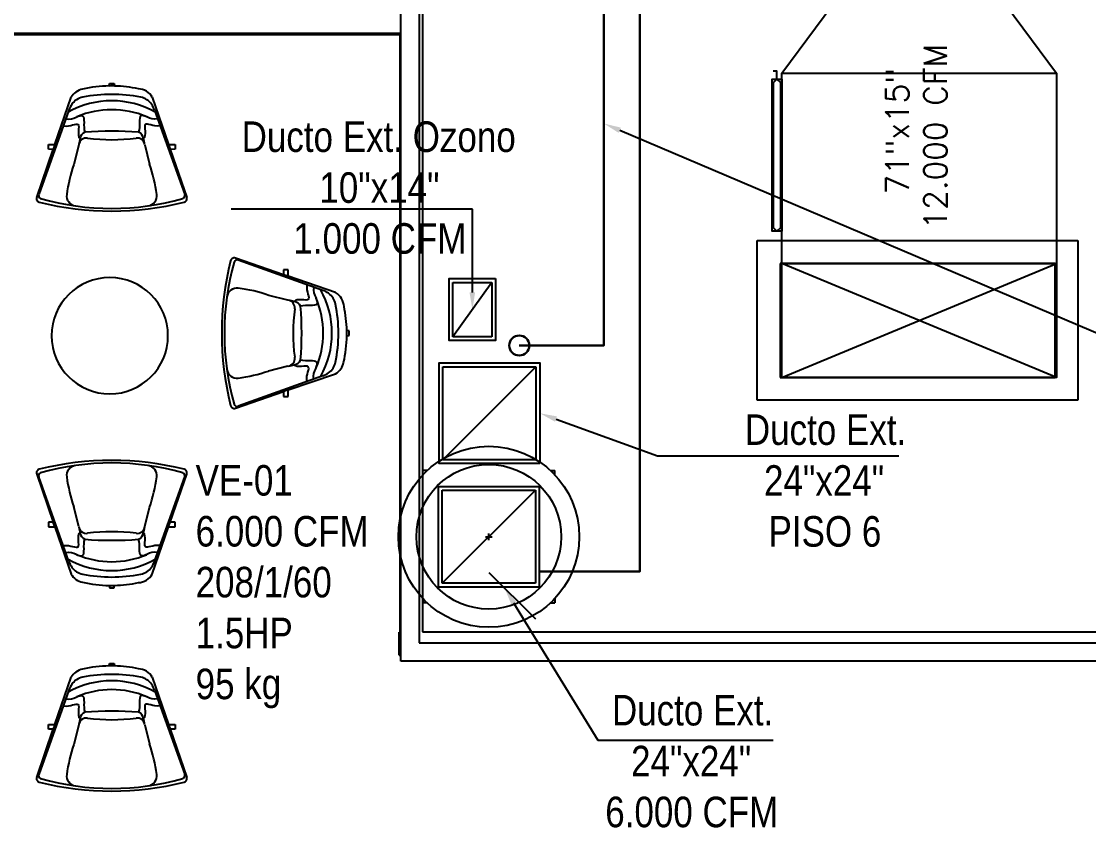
# Model space of a CAD drawing. Header units: inches. Extents: x -3 to 209, y -384 to 20.
# Drawn here: x 143.21 to 150.2, y -270.19 to -264.9 of the extents above; entities that cross this region are included whole.
import ezdxf
from ezdxf import colors
from ezdxf.entities.mleader import LeaderData, LeaderLine
from ezdxf.math import Vec2, Vec3

# ---------------------------------------------------------------- set-up
doc = ezdxf.new("R2010")
doc.units = ezdxf.units.IN
doc.header["$MEASUREMENT"] = 0
for name, color, linetype, lineweight in [('A-FLOR', 253, 'Continuous', 9), ('HVAC -Textos Suministro', 7, 'Continuous', 9), ('I-FURN', 253, 'Continuous', 9), ('I-FURN-PNLS', 253, 'Continuous', 9), ('S-BEAM', 253, 'Continuous', 13), ('TUBO HVAC', 1, 'Continuous', 30)]:
    doc.layers.add(name, color=color, linetype=linetype, lineweight=lineweight)
for name, color, linetype in [('A-WALL', 253, 'Continuous'), ('HVAC- Arquitectura', 251, 'Continuous'), ('HVAC-Equipos', 3, 'Continuous'), ('HVAC-Extraccion', 114, 'Continuous'), ('NFF-FURN', 253, 'Continuous'), ('PROYECTADOS', 253, 'Continuous')]:
    doc.layers.add(name, color=color, linetype=linetype)
doc.styles.add('Arial Narrow', font='ARIALN.TTF', dxfattribs={"height": 0.00295})
doc.styles.get("Standard").update_dxf_attribs({"font": 'arial.ttf'})
doc.styles.add('Texto HVAC', font='romans.shx')

# ---------------------------------------------------------------- blocks, each defined once
blk = doc.blocks.new('acrubb270')
at = {"linetype": 'ByBlock', "lineweight": -2}
for p, q in [((-16.8, 18), (-18, 18)), ((-18, 16.8), (-18, 18)), ((16.8, 18), (18, 18)), ((18, 16.8), (18, 18)), ((-0.9, 0), (0.9, 0)), ((0, -0.9), (0, 0.9)), ((-18, -16.8), (-18, -18)), ((18, -16.8), (18, -18)), ((-16.8, -18), (-18, -18)), ((16.8, -18), (18, -18))]:
    blk.add_line(p, q, dxfattribs=at)
for radius in [24.62, 19.69]:
    blk.add_circle((0, 0), radius, dxfattribs=at)
blk = doc.blocks.new('rr')
at = {"linetype": 'ByBlock', "lineweight": -2}
for p, q in [((-0.0127, -0.0127), (0.0127, 0.0127)), ((-0.0127, -0.0127), (-0.0127, 0.0127)), ((-0.0127, 0.0127), (0.0127, 0.0127)), ((0.0127, 0.0127), (0.0127, -0.0127)), ((0.0127, -0.0127), (-0.0127, -0.0127))]:
    blk.add_line(p, q, dxfattribs=at)
blk = doc.blocks.new('*U368')
at = {"color": 1, "flags": 128}
blk.add_lwpolyline([(0, 0), (-0.119, 0), (-0.119, 0.057)], dxfattribs=at)
at = {"color": 1}
blk.add_lwpolyline([(0, 0), (0.051, -0.051), (2.228, -0.051), (2.278, 0), (2.228, 0.051), (0.051, 0.051)], close=True, dxfattribs=at)
blk = doc.blocks.new('20170303 - Modelo Est RT 16 Arpro CENTRAL_rvt-1-Borde De Placa SobreCubierta')
at = {"layer": 'A-FLOR', "linetype": 'ByBlock', "lineweight": -2}
for p, q in [((-15.6039, 6.4452), (-15.6039, 2.5295)), ((-15.6039, 2.3795), (-15.5972, 2.3795))]:
    blk.add_line(p, q, dxfattribs=at)
at = {"layer": 'S-BEAM', "linetype": 'ByBlock', "lineweight": -2}
for p, q in [((-15.5989, 6.5452), (-15.5989, 6.5274)), ((-15.5989, 6.5274), (-15.5989, 6.463)), ((-29.0847, 6.4541), (-15.5989, 6.4541)), ((-29.0847, 6.4452), (-15.5989, 6.4452)), ((-15.5989, 6.463), (-15.5989, 6.4452)), ((-15.6064, 2.3795), (-15.6064, 2.5295)), ((-15.6039, 2.5295), (-15.6064, 2.5295)), ((-15.6064, 2.3795), (-15.6039, 2.3795))]:
    blk.add_line(p, q, dxfattribs=at)
blk = doc.blocks.new('Seating-Lounge_Chair-Teknion-BBMC_Metropolitan-R2011 - Lounge Chair-918714-Borde De Placa SobreCubierta')
at = {"layer": 'I-FURN', "linetype": 'ByBlock', "lineweight": -2}
for p, q in [((-0.0152, 0.4155), (-0.0174, 0.3998)), ((0.0152, 0.4155), (-0.0152, 0.4155)), ((0.0174, 0.3999), (0.0152, 0.4155)), ((-0.2657, 0.3261), (-0.3723, 0.0164)), ((0.3723, 0.0164), (0.2657, 0.3261)), ((-0.2803, 0.2422), (-0.4784, -0.3122)), ((0.2803, 0.2422), (0.4784, -0.3122)), ((-0.3723, 0.0164), (-0.415, 0.0157)), ((-0.415, 0.0157), (-0.415, -0.0147)), ((-0.3723, 0.0164), (-0.3831, -0.0152)), ((-0.2162, 0.014), (-0.2475, -0.1114)), ((0.2162, 0.014), (0.2482, -0.1143)), ((0.415, 0.0157), (0.3723, 0.0164)), ((0.3723, 0.0164), (0.3831, -0.0152)), ((0.415, -0.0147), (0.415, 0.0157)), ((-0.3831, -0.0152), (-0.4916, -0.33)), ((-0.415, -0.0147), (-0.3831, -0.0152)), ((0.3831, -0.0152), (0.415, -0.0147)), ((0.4916, -0.33), (0.3831, -0.0152))]:
    blk.add_line(p, q, dxfattribs=at)
for centre, radius, start, end in [((-0.1687, 0.2692), 0.1124, 92.84942, 149.62252), ((0.0036, -0.4622), 0.8622, 91.39356, 101.90164), ((-0.0009, 0.0084), 0.3918, 87.32099, 92.39703), ((0.0036, -0.4622), 0.8622, 77.36765, 89.08169), ((0.1687, 0.2692), 0.1124, 30.37748, 77.95499), ((0, -0.2803), 0.583, 60.70253, 119.29747), ((-0.137, 0.1931), 0.1514, 144.91128, 161.08872), ((-0.1682, 0.215), 0.1133, 101.08872, 144.91128), ((0.0005, -0.6458), 0.9905, 78.91128, 101.08872), ((0.1682, 0.215), 0.1133, 35.08872, 78.91128), ((0.137, 0.1931), 0.1514, 18.91128, 35.08872), ((0, -0.341), 0.5856, 67.07696, 112.92304), ((-0.152, 0.0455), 0.0568, 115.15663, 169.85573), ((0, -1.9812), 2.0855, 85.15434, 94.84566), ((0.152, 0.0455), 0.0568, 10.14427, 64.84337), ((-0.1659, 0.0083), 0.0506, 82.42929, 173.57071), ((0.6711, -0.1437), 0.9013, 167.23041, 169.63336), ((0.0001, 1.2572), 1.2093, 262.42929, 277.50996), ((0.1659, 0.0083), 0.0506, 6.42929, 98.90095), ((-0.6711, -0.1437), 0.9013, 10.36664, 12.76959), ((0.7456, -0.4537), 1.0504, 160.98002, 172.21114), ((-0.7459, -0.4538), 1.0504, 7.78886, 18.85543), ((-0.4688, -0.3379), 0.0241, 161, 255.95019), ((-0.4601, -0.3188), 0.0195, 160.33493, 252.09025), ((0, 1.2981), 1.7005, 254.09223, 285.90777), ((-0.2299, -0.3203), 0.0658, 172.21114, 262.21114), ((0.2297, -0.3204), 0.0658, 277.78886, 7.78886), ((0.4601, -0.3188), 0.0195, 287.90975, 19.66507), ((0.4688, -0.3379), 0.0241, 284.04981, 19), ((0, 1.5353), 1.955, 255.95019, 284.04981)]:
    blk.add_arc(centre, radius, start, end, dxfattribs=at)
for points, knots in [([(-0.3175, 0.1381), (-0.2916, 0.1348), (-0.249, 0.1472), (-0.2119, 0.1557), (-0.2194, 0.1143), (-0.2194, 0.0612), (-0.2079, 0.0555)], [0, 0, 0, 0, 0.1221935, 0.2623978, 0.4124405, 0.5340575, 0.5340575, 0.5340575, 0.5340575]), ([(-0.301, 0.1843), (-0.2737, 0.1762), (-0.2265, 0.2008), (-0.1838, 0.2129), (-0.1804, 0.1711), (-0.1829, 0.1156), (-0.1762, 0.0969)], [0, 0, 0, 0, 0.1414553, 0.2981065, 0.4572853, 0.5889724, 0.5889724, 0.5889724, 0.5889724]), ([(0.301, 0.1843), (0.2737, 0.1762), (0.2265, 0.2008), (0.1838, 0.2129), (0.1804, 0.1711), (0.1829, 0.1156), (0.1762, 0.0969)], [0, 0, 0, 0, 0.1414553, 0.2981065, 0.4572853, 0.5889724, 0.5889724, 0.5889724, 0.5889724]), ([(0.3175, 0.1381), (0.2916, 0.1348), (0.249, 0.1472), (0.2119, 0.1557), (0.2194, 0.1143), (0.2194, 0.0612), (0.2079, 0.0555)], [0, 0, 0, 0, 0.1221935, 0.2623978, 0.4124405, 0.5340575, 0.5340575, 0.5340575, 0.5340575])]:
    blk.add_open_spline(points, degree=3, knots=knots, dxfattribs=at)
blk = doc.blocks.new('Haworth_Compose-Table-Round - 30_ Diameter-918691-Borde De Placa SobreCubierta')
at = {"layer": 'I-FURN-PNLS', "linetype": 'ByBlock', "lineweight": -2}
for start, end in [(360, 180), (180, 360)]:
    blk.add_arc((0, 0.1397), 0.381, start, end, dxfattribs=at)
blk = doc.blocks.new('Seating-Lounge_Chair-Teknion-BBMC_Metropolitan-R2011 - Lounge Chair-922804-Borde De Placa SobreCubierta')
at = {"layer": 'I-FURN', "linetype": 'ByBlock', "lineweight": -2}
for p, q in [((-0.3831, 0.0152), (-0.4916, 0.33)), ((-0.2803, -0.2422), (-0.4784, 0.3122)), ((0.2803, -0.2422), (0.4784, 0.3122)), ((0.4916, 0.33), (0.3831, 0.0152)), ((-0.2162, -0.014), (-0.2475, 0.1114)), ((0.2162, -0.014), (0.2482, 0.1143)), ((-0.415, 0.0147), (-0.3831, 0.0152)), ((-0.415, -0.0157), (-0.415, 0.0147)), ((-0.3723, -0.0164), (-0.3831, 0.0152)), ((0.3723, -0.0164), (0.3831, 0.0152)), ((0.3831, 0.0152), (0.415, 0.0147)), ((0.415, 0.0147), (0.415, -0.0157)), ((-0.3723, -0.0164), (-0.415, -0.0157)), ((-0.2657, -0.3261), (-0.3723, -0.0164)), ((0.3723, -0.0164), (0.2657, -0.3261)), ((0.415, -0.0157), (0.3723, -0.0164)), ((-0.0152, -0.4155), (-0.0174, -0.3998)), ((0.0152, -0.4155), (-0.0152, -0.4155)), ((0.0174, -0.3999), (0.0152, -0.4155))]:
    blk.add_line(p, q, dxfattribs=at)
for centre, radius, start, end in [((0, -1.5353), 1.955, 75.95019, 104.04981), ((-0.4688, 0.3379), 0.0241, 104.04981, 199), ((0, -1.2981), 1.7005, 74.09223, 105.90777), ((-0.2299, 0.3203), 0.0658, 97.78886, 187.78886), ((0.2297, 0.3204), 0.0658, 352.21114, 82.21114), ((0.4688, 0.3379), 0.0241, 341, 75.95019), ((-0.4601, 0.3188), 0.0195, 107.90975, 199.66507), ((0.7456, 0.4537), 1.0504, 187.78886, 199.01998), ((-0.7459, 0.4538), 1.0504, 341.14457, 352.21114), ((0.4601, 0.3188), 0.0195, 340.33493, 72.09025), ((-0.1659, -0.0083), 0.0506, 186.42929, 277.57071), ((0.6711, 0.1437), 0.9013, 190.36664, 192.76959), ((-0.152, -0.0455), 0.0568, 190.14427, 244.84337), ((0.0001, -1.2572), 1.2093, 82.49004, 97.57071), ((0.1659, -0.0083), 0.0506, 261.09905, 353.57071), ((0.152, -0.0455), 0.0568, 295.15663, 349.85573), ((-0.6711, 0.1437), 0.9013, 347.23041, 349.63336), ((0, 1.9812), 2.0855, 265.15434, 274.84566), ((0, 0.341), 0.5856, 247.07696, 292.92304), ((0, 0.2803), 0.583, 240.70253, 299.29747), ((-0.137, -0.1931), 0.1514, 198.91128, 215.08872), ((0.137, -0.1931), 0.1514, 324.91128, 341.08872), ((-0.1687, -0.2692), 0.1124, 210.37748, 267.15058), ((-0.1682, -0.215), 0.1133, 215.08872, 258.91128), ((0.0005, 0.6458), 0.9905, 258.91128, 281.08872), ((0.1682, -0.215), 0.1133, 281.08872, 324.91128), ((0.1687, -0.2692), 0.1124, 282.04501, 329.62252), ((0.0036, 0.4622), 0.8622, 258.09836, 268.60644), ((-0.0009, -0.0084), 0.3918, 267.60297, 272.67901), ((0.0036, 0.4622), 0.8622, 270.91831, 282.63235)]:
    blk.add_arc(centre, radius, start, end, dxfattribs=at)
for points, knots in [([(-0.3175, -0.1381), (-0.2916, -0.1348), (-0.249, -0.1472), (-0.2119, -0.1557), (-0.2194, -0.1143), (-0.2194, -0.0612), (-0.2079, -0.0555)], [0, 0, 0, 0, 0.1221935, 0.2623978, 0.4124405, 0.5340575, 0.5340575, 0.5340575, 0.5340575]), ([(0.3175, -0.1381), (0.2916, -0.1348), (0.249, -0.1472), (0.2119, -0.1557), (0.2194, -0.1143), (0.2194, -0.0612), (0.2079, -0.0555)], [0, 0, 0, 0, 0.1221935, 0.2623978, 0.4124405, 0.5340575, 0.5340575, 0.5340575, 0.5340575]), ([(-0.301, -0.1843), (-0.2737, -0.1762), (-0.2265, -0.2008), (-0.1838, -0.2129), (-0.1804, -0.1711), (-0.1829, -0.1156), (-0.1762, -0.0969)], [0, 0, 0, 0, 0.1414553, 0.2981065, 0.4572853, 0.5889724, 0.5889724, 0.5889724, 0.5889724]), ([(0.301, -0.1843), (0.2737, -0.1762), (0.2265, -0.2008), (0.1838, -0.2129), (0.1804, -0.1711), (0.1829, -0.1156), (0.1762, -0.0969)], [0, 0, 0, 0, 0.1414553, 0.2981065, 0.4572853, 0.5889724, 0.5889724, 0.5889724, 0.5889724])]:
    blk.add_open_spline(points, degree=3, knots=knots, dxfattribs=at)
blk = doc.blocks.new('CB TEC 23-03-2017')
at = {"layer": 'A-WALL', "linetype": 'ByBlock', "lineweight": -2}
for p, q in [((237.9068, 5568.9149), (237.9068, 5573.3547)), ((238.0268, 5573.3547), (238.0268, 5569.0349)), ((238.0506, 5573.3547), (238.0506, 5569.1059)), ((240.2429, 5571.6708), (242.3429, 5571.6708)), ((240.2429, 5570.6236), (240.2429, 5571.6708)), ((242.3429, 5571.6708), (242.3429, 5570.6236)), ((242.1929, 5571.5208), (240.3929, 5571.5208)), ((240.3929, 5571.5208), (240.3929, 5570.7736)), ((242.1929, 5570.7736), (242.1929, 5571.5208)), ((240.3929, 5570.7736), (242.1929, 5570.7736)), ((242.3429, 5570.6236), (240.2429, 5570.6236)), ((238.0506, 5569.1059), (247.2453, 5569.1059)), ((238.0268, 5569.0349), (244.213, 5569.0349)), ((244.213, 5568.9149), (237.9068, 5568.9149))]:
    blk.add_line(p, q, dxfattribs=at)
at = {"linetype": 'ByBlock', "lineweight": -2}
blk.add_blockref('20170303 - Modelo Est RT 16 Arpro CENTRAL_rvt-1-Borde De Placa SobreCubierta', (253.5039, 5566.5754), dxfattribs=at)
at = {"layer": 'I-FURN', "linetype": 'ByBlock', "lineweight": -2}
for name, p, rotation in [('Seating-Lounge_Chair-Teknion-BBMC_Metropolitan-R2011 - Lounge Chair-922804-Borde De Placa SobreCubierta', (236.0139, 5572.2832), 180), ('Seating-Lounge_Chair-Teknion-BBMC_Metropolitan-R2011 - Lounge Chair-918714-Borde De Placa SobreCubierta', (237.154, 5571.0637), 270.0000000000004), ('Seating-Lounge_Chair-Teknion-BBMC_Metropolitan-R2011 - Lounge Chair-918714-Borde De Placa SobreCubierta', (236.0139, 5569.8106), 180), ('Seating-Lounge_Chair-Teknion-BBMC_Metropolitan-R2011 - Lounge Chair-922804-Borde De Placa SobreCubierta', (236.0139, 5568.4832), 180)]:
    blk.add_blockref(name, p, dxfattribs=dict(at, rotation=rotation))
at = {"layer": 'I-FURN-PNLS', "linetype": 'ByBlock', "lineweight": -2, "rotation": 270.0000000000004}
blk.add_blockref('Haworth_Compose-Table-Round - 30_ Diameter-918691-Borde De Placa SobreCubierta', (235.8615, 5571.0469), dxfattribs=at)

msp = doc.modelspace()

# ---------------------------------------------------------------- block references
at = {"layer": 'NFF-FURN'}
msp.add_blockref('CB TEC 23-03-2017', (-92.2093, -5838.0096), dxfattribs=at)

# ---------------------------------------------------------------- next in the draw order: linework, layer by layer
at = {"layer": 'HVAC- Arquitectura'}
msp.add_line((146.2749, -268.5132), (146.5797, -268.818), dxfattribs=at)
at = {"layer": 'HVAC-Extraccion'}
for points in [[(146.3192, -266.5882), (146.3192, -266.9946), (146.0144, -266.9946), (146.0144, -266.5882)], [(146.6088, -267.8007), (145.9484, -267.8007), (145.9484, -267.1403), (146.6088, -267.1403)], [(146.6048, -268.6101), (145.9444, -268.6101), (145.9444, -267.9497), (146.6048, -267.9497)]]:
    msp.add_lwpolyline(points, close=True, dxfattribs=at)
at = {"layer": 'PROYECTADOS', "linetype": 'ByBlock'}
for points in [[(148.1937, -265.2417), (148.8555, -264.3502), (149.3318, -264.3502), (149.9937, -265.2417)], [(148.1937, -266.4889), (148.1937, -265.2417), (149.9937, -265.2417), (149.9937, -266.4889)], [(148.1937, -267.236), (149.9937, -266.4889)], [(149.9937, -267.236), (148.1937, -266.4889)]]:
    msp.add_lwpolyline(points, dxfattribs=at)
at = {"layer": 'PROYECTADOS'}
for points in [[(148.1937, -265.2823), (148.1937, -266.2775), (148.1306, -266.2775), (148.1306, -265.2823)], [(148.1937, -266.4889), (149.9937, -266.4889), (149.9937, -267.236), (148.1937, -267.236)]]:
    msp.add_lwpolyline(points, close=True, dxfattribs=at)
at = {"layer": 'TUBO HVAC'}
for points in [[(151.6427, -262.0001), (151.6427, -262.0001), (149.2498, -262.0001), (149.2498, -262.6994), (147.0282, -262.6994), (147.0282, -267.0268), (146.4741, -267.0268)], [(146.6115, -268.5075), (147.1348, -268.5075), (147.2641, -268.5075), (147.2641, -262.9044), (149.4396, -262.9044), (149.4396, -262.1001)]]:
    msp.add_lwpolyline(points, dxfattribs=at)
msp.add_circle((146.4741, -267.0268), 0.0657, dxfattribs=at)

# ---------------------------------------------------------------- next in the draw order: block references
at = {"layer": 'HVAC-Equipos', "xscale": 0.02406646153775945, "yscale": 0.02406646153775945, "zscale": 0.02406646153775945}
msp.add_blockref('acrubb270', (146.2746, -268.2799), dxfattribs=at)
at = {"layer": 'HVAC-Extraccion', "xscale": 10, "yscale": 14, "zscale": 12, "rotation": 180}
msp.add_blockref('rr', (146.1668, -266.7914), dxfattribs=at)
at = {"layer": 'HVAC-Extraccion', "xscale": 24, "yscale": 24, "zscale": 12}
for p in [(146.2786, -267.4705), (146.2746, -268.2799)]:
    msp.add_blockref('rr', p, dxfattribs=at)
at = {"layer": 'PROYECTADOS', "xscale": -0.4368367840297163, "yscale": 0.4368367840297163, "zscale": 0.4368367840297162, "rotation": 90.00015970816797}
msp.add_blockref('*U368', (148.1621, -265.2823), dxfattribs=at)

# ---------------------------------------------------------------- next in the draw order: texts
at = {"layer": 'HVAC -Textos Suministro', "char_height": 0.2, "attachment_point": 1, "style": 'Arial Narrow'}
for s, insert, width in [('\\pi0.13534;Ducto Ext. Ozono\\P\\pi0.64448;10"x14"\\P\\pi0.47449;1.000 CFM', (144.5202, -265.5587), 2.040521), ('\\pi0.13021;Ducto Ext.\\P\\pi0.25544;24"x24"\\P\\pi0.28518;PISO 6', (147.822, -267.478), 1.280602), ('\\pi0.13021;Ducto Ext.\\P\\pi0.25544;24"x24"\\P\\pi0.086344;6.000 CFM', (146.9512, -269.3163), 1.280602)]:
    msp.add_mtext(s, dxfattribs=dict(at, insert=insert, width=width))
at = {"layer": 'HVAC -Textos Suministro', "insert": (144.3541, -267.8104), "char_height": 0.2, "attachment_point": 1, "style": 'Arial Narrow'}
msp.add_mtext_dynamic_manual_height_columns('VE-01 \\P6.000 CFM\\P208/1/60\\P1.5HP\\P95 kg', width=1.476912, gutter_width=1.4186, heights=[1.7276], dxfattribs=at)
at = {"layer": 'PROYECTADOS', "insert": (148.6251, -266.8844), "char_height": 0.15, "attachment_point": 1, "rotation": 90, "style": 'Texto HVAC'}
msp.add_mtext_dynamic_manual_height_columns('\\P\\pi0.84652;71"x15"\\P\\pi0.61795;12.000 CFM', width=2.550178, gutter_width=0, heights=[1.2136], dxfattribs=at)

# ---------------------------------------------------------------- next in the draw order: leaders
at = {"layer": 'HVAC -Textos Suministro'}
ml = msp.add_multileader_mtext('Standard', dxfattribs=at)
ml.set_content('', color=256)
ml.set_leader_properties()
ml.build(insert=Vec2(0, 0))
ml.multileader.update_dxf_attribs({"dogleg_length": 0.36, "arrow_head_size": 0.1128})
ctx = ml.context
ctx.base_point, ctx.char_height, ctx.arrow_head_size, ctx.landing_gap_size, ctx.plane_origin = Vec3(152.6363, -266.9666), 0.1128, 0.1128, 0.0564, Vec3(155.6866, -267.0312)
notes = []
notes.append((ctx, [(1, (1, 1, 0), (150.3077, -266.9666), (1, 0), 2.3287, [(0, [(147.0282, -265.5723)], 0, [])])]))
ctx.mtext.insert, ctx.mtext.rotation, ctx.mtext.flow_direction = Vec3(152.6927, -266.9102), 6.283185, 5
ml = msp.add_multileader_mtext('Standard', dxfattribs=at)
ml.set_content('', color=256)
ml.set_leader_properties()
ml.build(insert=Vec2(0, 0))
ml.multileader.update_dxf_attribs({"dogleg_length": 0.36, "arrow_head_size": 0.1128})
ctx = ml.context
ctx.base_point, ctx.char_height, ctx.arrow_head_size, ctx.landing_gap_size, ctx.plane_origin = Vec3(144.4737, -266.1334), 0.1128, 0.1128, 0.0564, Vec3(140.1765, -267.0565)
ctx.text_align_type = 2
notes.append((ctx, [(1, (1, 1, 0), (146.1668, -266.1334), (-1, 0), 1.5803, [(0, [(146.1668, -266.7914)], 0, [])])]))
ctx.mtext.insert, ctx.mtext.alignment, ctx.mtext.flow_direction = Vec3(144.5301, -266.077), 3, 5
ml = msp.add_multileader_mtext('Standard', dxfattribs=at)
ml.set_content('', color=256)
ml.set_leader_properties()
ml.build(insert=Vec2(0, 0))
ml.multileader.update_dxf_attribs({"dogleg_length": 0.36, "arrow_head_size": 0.1128})
ctx = ml.context
ctx.base_point, ctx.char_height, ctx.arrow_head_size, ctx.landing_gap_size, ctx.plane_origin = Vec3(148.9607, -267.7503), 0.1128, 0.1128, 0.0564, Vec3(153.3707, -268.9294)
notes.append((ctx, [(1, (1, 1, 0), (147.3804, -267.7503), (1, 0), 1.5803, [(0, [(146.6088, -267.4705)], 0, [])])]))
ctx.mtext.insert, ctx.mtext.rotation, ctx.mtext.flow_direction = Vec3(149.0171, -267.6939), 6.283185, 5
ml = msp.add_multileader_mtext('Standard', dxfattribs=at)
ml.set_content('', color=256)
ml.set_leader_properties()
ml.build(insert=Vec2(0, 0))
ml.multileader.update_dxf_attribs({"dogleg_length": 0.36, "arrow_head_size": 0.1128})
ctx = ml.context
ctx.base_point, ctx.char_height, ctx.arrow_head_size, ctx.landing_gap_size, ctx.plane_origin, ctx.plane_x_axis, ctx.plane_y_axis = Vec3(148.2509, -269.6128), 0.1128, 0.1128, 0.0564, Vec3(152.9781, -268.0148), Vec3(-1, 0), Vec3(0, -1)
ctx.text_align_type = 2
notes.append((ctx, [(1, (1, 1, 0), (146.9878, -269.6128), (1, 0), 1.1503, [(0, [(146.3786, -268.6168)], 0, [])])]))
ctx.mtext.insert, ctx.mtext.text_direction, ctx.mtext.rotation, ctx.mtext.alignment, ctx.mtext.flow_direction = Vec3(148.1945, -269.6692), Vec3(-1, 0), 3.141593, 3, 5
for ctx, leaders in notes:
    for number, flags, end, landing, length, lines in leaders:
        leader = LeaderData()
        leader.index, (leader.has_last_leader_line, leader.has_dogleg_vector, leader.attachment_direction) = number, flags
        leader.last_leader_point, leader.dogleg_vector, leader.dogleg_length = Vec3(end), Vec3(landing), length
        for number, points, colour, breaks in lines:
            line = LeaderLine()
            line.index, line.vertices, line.color, line.breaks = number, Vec3.list(points), colors.encode_raw_color(colour), breaks
            leader.lines.append(line)
        ctx.leaders.append(leader)

doc.saveas('drawing.dxf')
